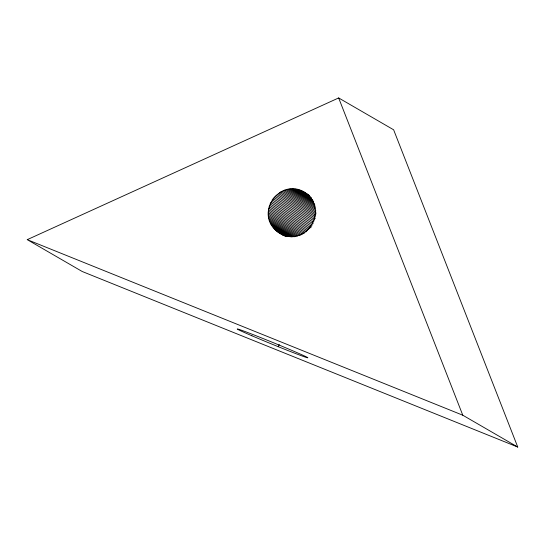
<?xml version="1.0" encoding="UTF-8"?>
<svg xmlns="http://www.w3.org/2000/svg" width="545" height="545" viewBox="0 0 545 545"><rect width="100%" height="100%" fill="white"/><g stroke="black" fill="none" stroke-linecap="round" stroke-linejoin="round"><path stroke-width="0.82" d="M303.504 191.888C331.081 207.638 305.725 249.774 278.911 232.715C251.879 214.492 281.315 174.182 307.169 194.013M278.284 346.709L279.21 344.44M27.25 239.657L338.656 97.943L393.626 129.792L517.75 447.057L82.22 271.505L27.25 239.657L462.78 415.208L517.75 447.057M302.196 191.213L309.635 195.621M300.833 190.627L309.628 195.723M307.135 194.422L309.335 195.696M299.464 190.116L308.988 195.635M308.238 195.396L309.703 196.248M298.054 189.687L309.778 196.486M309.274 196.452L310.739 197.304M296.603 189.374L311.256 197.862M310.228 197.576L311.699 198.428M295.152 189.135L311.277 198.482M293.673 188.992L312.728 200.035M292.195 188.931L313.45 201.248M290.717 188.972L313.436 202.141M289.238 189.115L314.158 203.558M287.78 189.353L314.901 205.063M286.329 189.674L314.915 206.235M284.906 190.082L314.956 207.495M283.502 190.587L315.017 208.851M282.126 191.186L315.841 210.717M280.791 191.86L315.977 212.243M279.51 192.617L316.154 213.851M278.277 193.455L315.657 215.118M277.098 194.361L315.208 216.44M275.968 195.342L315.541 218.272M274.905 196.398L314.485 219.328M273.917 197.522L314.233 220.875M272.991 198.707L313.3 222.06M272.146 199.926L313.191 223.709M271.356 201.214L312.401 224.996M270.674 202.542L311.72 226.325M270.054 203.919L311.093 227.701M269.543 205.315L309.853 228.668M269.101 206.739L308.681 229.67M268.767 208.21L307.612 230.719M268.515 209.668L306.631 231.754M268.351 211.167L304.996 232.402M268.269 212.652L304.185 233.464M268.29 214.144L302.741 234.105M268.413 215.629L301.399 234.745M268.63 217.094L300.145 235.358M268.93 218.552L298.244 235.542M269.319 219.982L297.168 236.121M269.795 221.393L295.451 236.258M270.368 222.776L294.559 236.789M271.022 224.104L293.012 236.843M271.757 225.385L291.548 236.857M272.575 226.625L290.165 236.816M273.454 227.796L288.107 236.292M274.414 228.927L286.874 236.142M275.443 229.976L286.438 236.346M284.224 235.263L285.689 236.114M276.547 230.957L284.606 235.631M282.821 234.759L285.757 236.462M277.712 231.877L284.415 235.862M278.911 232.715L284.04 235.685M338.656 97.943L462.78 415.208M251.953 335.795A38.15 0.933 22.2 0 0 307.653 357.793A38.15 0.933 22.2 0 0 257.894 336.483A38.15 0.933 22.2 0 0 251.953 335.795"/></g></svg>
